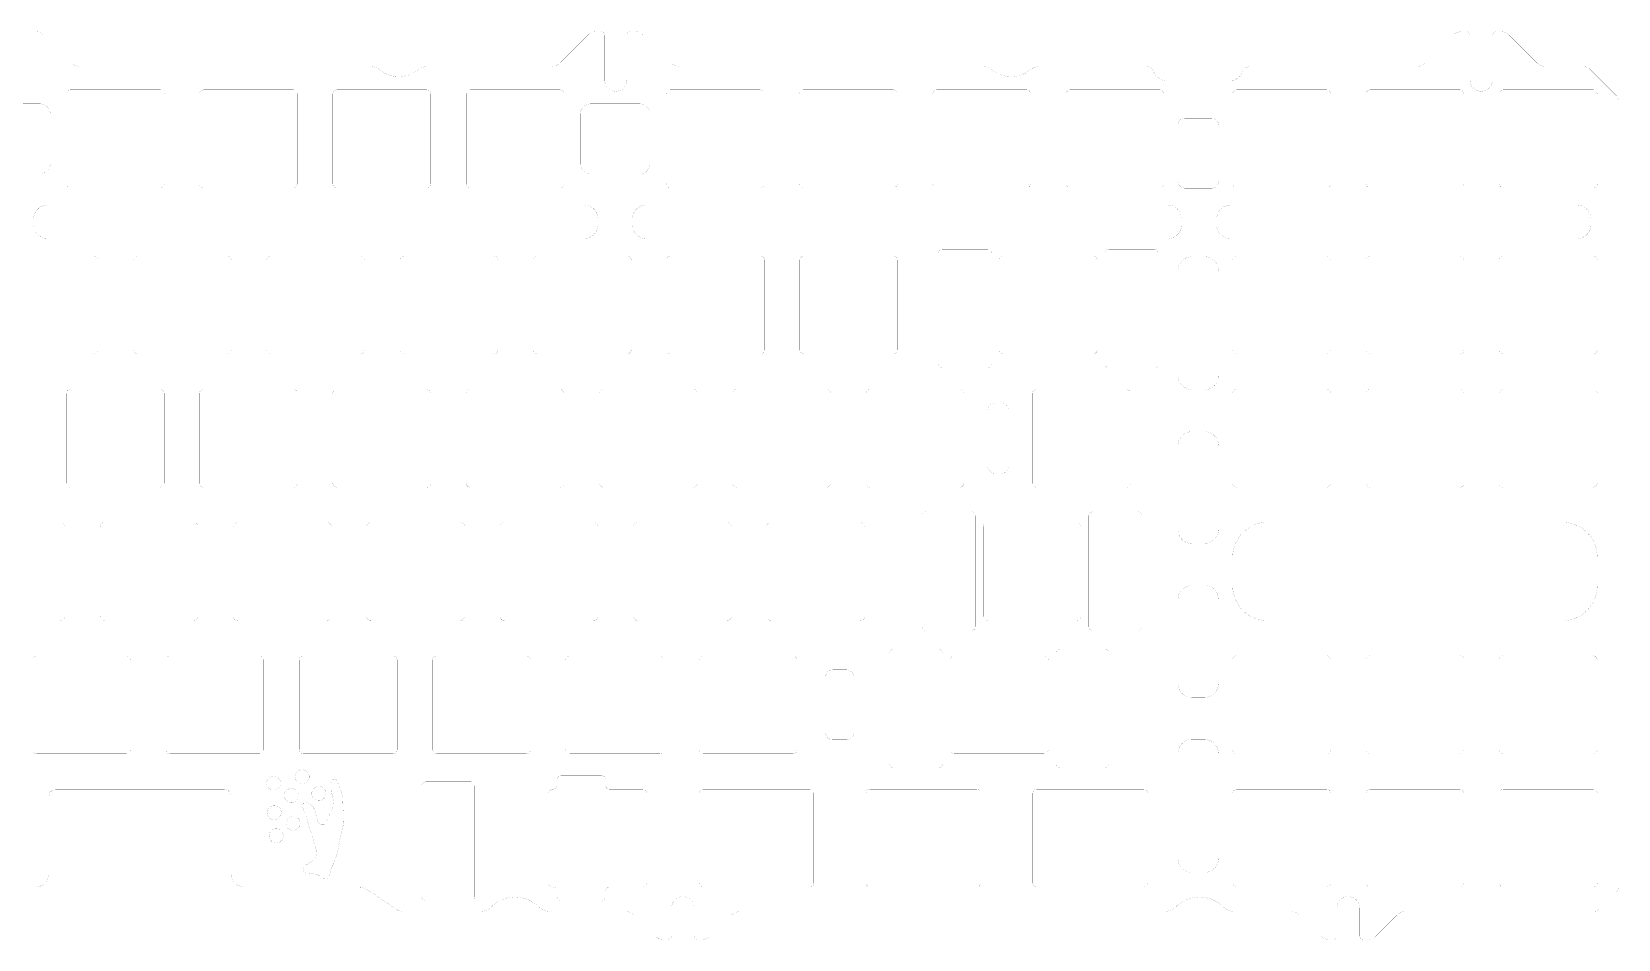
# Model space of a CAD drawing. Header units: millimetres. Extents: x -174 to 174, y -175 to 65.
# Drawn here: x -52.5 to 174.3, y -64.9 to 64.9 of the extents above; entities that cross this region are included whole.
import ezdxf

# ---------------------------------------------------------------- set-up
doc = ezdxf.new("R2010")
doc.units = ezdxf.units.MM
doc.header["$MEASUREMENT"] = 0
doc.layers.add('Document-Layer', color=7, linetype='Continuous', true_color=0xffffff)

msp = doc.modelspace()

# ---------------------------------------------------------------- linework, layer by layer
at = {"layer": 'Document-Layer', "const_width": 0.01}
for points in [[(-51.87, 64.85), (-51.82, 64.85)], [(-50.76, 64.41), (-46.79, 60.44)], [(23.09, 60.44), (27.06, 64.41)], [(28.12, 64.85), (28.9, 64.85)], [(29.4, 64.35), (29.4, 57.95)], [(32.6, 57.95), (32.6, 64.35)], [(33.1, 64.85), (33.88, 64.85)], [(34.94, 64.41), (38.91, 60.44)], [(146.79, 60.44), (150.76, 64.41)], [(151.82, 64.85), (152.6, 64.85)], [(153.1, 64.35), (153.1, 57.95)], [(156.3, 57.95), (156.3, 64.35)], [(156.8, 64.85), (157.58, 64.85)], [(158.64, 64.41), (162.61, 60.44)], [(-45.37, 59.85), (-3.95, 59.85)], [(3.95, 59.85), (21.67, 59.85)], [(40.33, 59.85), (83.59, 59.85)], [(91.49, 59.85), (106.93, 59.85)], [(121.59, 59.85), (145.37, 59.85)], [(164.03, 59.85), (169.47, 59.85)], [(170.17, 59.56), (173.99, 55.74)], [(109.76, 57.85), (118.76, 57.85)], [(-51.3, 54.55), (-58.3, 54.55)], [(-47.52, 55.95), (-47.52, 43.15)], [(-34.12, 56.55), (-46.92, 56.55)], [(-33.52, 43.15), (-33.52, 55.95)], [(-28.47, 55.95), (-28.47, 43.15)], [(-15.07, 56.55), (-27.87, 56.55)], [(-14.47, 43.15), (-14.47, 55.95)], [(-9.42, 55.95), (-9.42, 43.15)], [(3.98, 56.55), (-8.82, 56.55)], [(4.58, 43.15), (4.58, 55.95)], [(9.63, 55.95), (9.63, 43.15)], [(23.03, 56.55), (10.23, 56.55)], [(23.63, 43.15), (23.63, 55.95)], [(34.42, 54.55), (27.42, 54.55)], [(38.21, 55.95), (38.21, 43.15)], [(51.61, 56.55), (38.81, 56.55)], [(52.21, 43.15), (52.21, 55.95)], [(57.26, 55.95), (57.26, 43.15)], [(70.66, 56.55), (57.86, 56.55)], [(71.26, 43.15), (71.26, 55.95)], [(76.31, 55.95), (76.31, 43.15)], [(89.71, 56.55), (76.91, 56.55)], [(90.31, 43.15), (90.31, 55.95)], [(95.36, 55.95), (95.36, 43.15)], [(108.76, 56.55), (95.96, 56.55)], [(109.36, 43.15), (109.36, 55.95)], [(119.18, 55.95), (119.18, 43.15)], [(132.58, 56.55), (119.78, 56.55)], [(133.18, 43.15), (133.18, 55.95)], [(138.23, 55.95), (138.23, 43.15)], [(151.63, 56.55), (138.83, 56.55)], [(152.23, 43.15), (152.23, 55.95)], [(157.28, 55.95), (157.28, 43.15)], [(170.68, 56.55), (157.88, 56.55)], [(171.28, 43.15), (171.28, 55.95)], [(174.28, 55.04), (174.28, -57.44)], [(-49.8, 46.05), (-49.8, 53.05)], [(25.92, 53.05), (25.92, 46.05)], [(35.92, 46.05), (35.92, 53.05)], [(112.36, 52.5), (116.16, 52.5)], [(111.36, 43.5), (111.36, 51.5)], [(117.16, 51.5), (117.16, 43.5)], [(-58.3, 44.55), (-51.3, 44.55)], [(27.42, 44.55), (34.42, 44.55)], [(112.36, 42.5), (112.29, 42.5), (112.21, 42.51), (112.14, 42.53), (112.06, 42.55), (111.99, 42.57), (111.92, 42.6), (111.86, 42.64), (111.79, 42.68), (111.74, 42.72), (111.69, 42.76), (111.64, 42.81), (111.59, 42.86), (111.56, 42.9), (111.54, 42.93), (111.52, 42.97), (111.49, 43), (111.47, 43.04), (111.45, 43.08), (111.44, 43.12), (111.42, 43.16), (111.41, 43.2), (111.39, 43.24), (111.38, 43.29), (111.38, 43.33), (111.37, 43.37), (111.36, 43.41), (111.36, 43.46), (111.36, 43.5)], [(117.16, 43.5), (117.16, 43.43), (117.15, 43.35), (117.13, 43.28), (117.11, 43.2), (117.09, 43.13), (117.06, 43.06), (117.02, 43), (116.98, 42.93), (116.94, 42.88), (116.9, 42.83), (116.85, 42.78), (116.8, 42.73), (116.77, 42.7), (116.73, 42.68), (116.69, 42.66), (116.66, 42.63), (116.62, 42.61), (116.58, 42.59), (116.54, 42.58), (116.5, 42.56), (116.46, 42.55), (116.42, 42.53), (116.37, 42.52), (116.33, 42.52), (116.29, 42.51), (116.25, 42.5), (116.2, 42.5), (116.16, 42.5)], [(-46.92, 42.55), (-34.12, 42.55)], [(-27.87, 42.55), (-15.07, 42.55)], [(-8.82, 42.55), (3.98, 42.55)], [(10.23, 42.55), (23.03, 42.55)], [(38.81, 42.55), (51.61, 42.55)], [(57.86, 42.55), (70.66, 42.55)], [(76.91, 42.55), (89.71, 42.55)], [(95.96, 42.55), (108.76, 42.55)], [(116.16, 42.5), (112.36, 42.5)], [(119.78, 42.55), (132.58, 42.55)], [(138.83, 42.55), (151.63, 42.55)], [(157.88, 42.55), (170.68, 42.55)], [(-50.18, 40.08), (26.47, 40.08)], [(109.88, 40.08), (35.38, 40.08)], [(168.38, 40.08), (118.88, 40.08)], [(170.38, 40.07), (170.32, 40.08)], [(-52.18, 37.28), (-52.18, 38.08)], [(28.47, 38.08), (28.47, 37.28)], [(33.38, 38.08), (33.38, 37.28)], [(111.88, 37.28), (111.88, 38.08)], [(116.88, 38.08), (116.88, 37.28)], [(170.38, 37.28), (170.38, 38.08)], [(26.47, 35.28), (-50.18, 35.28)], [(35.38, 35.28), (109.88, 35.28)], [(118.88, 35.28), (168.38, 35.28)], [(170.32, 35.28), (170.38, 35.28)], [(-43.58, 32.8), (-56.38, 32.8)], [(-42.98, 19.4), (-42.98, 32.2)], [(-37.93, 32.2), (-37.93, 19.4)], [(-24.53, 32.8), (-37.33, 32.8)], [(-23.93, 19.4), (-23.93, 32.2)], [(-18.88, 32.2), (-18.88, 19.4)], [(-5.48, 32.8), (-18.28, 32.8)], [(-4.88, 19.4), (-4.88, 32.2)], [(0.17, 32.2), (0.17, 19.4)], [(13.57, 32.8), (0.77, 32.8)], [(14.17, 19.4), (14.17, 32.2)], [(19.22, 32.2), (19.22, 19.4)], [(32.62, 32.8), (19.82, 32.8)], [(33.22, 19.4), (33.22, 32.2)], [(38.27, 32.2), (38.27, 19.4)], [(51.67, 32.8), (38.87, 32.8)], [(52.27, 19.4), (52.27, 32.2)], [(57.32, 32.2), (57.32, 19.4)], [(70.72, 32.8), (57.92, 32.8)], [(71.32, 19.4), (71.32, 32.2)], [(77.12, 17.38), (77.12, 33.18)], [(77.72, 33.78), (84.12, 33.78)], [(84.72, 33.18), (84.72, 17.38)], [(85.82, 32.2), (85.82, 19.4)], [(99.22, 32.8), (86.42, 32.8)], [(99.82, 19.4), (99.82, 32.2)], [(100.92, 33.18), (100.92, 17.38)], [(107.92, 33.78), (101.52, 33.78)], [(108.52, 17.38), (108.52, 33.18)], [(113.36, 32.7), (115.16, 32.7)], [(119.18, 32.2), (119.18, 19.4)], [(132.58, 32.8), (119.78, 32.8)], [(133.18, 19.4), (133.18, 32.2)], [(138.23, 32.2), (138.23, 19.4)], [(151.63, 32.8), (138.83, 32.8)], [(152.23, 19.4), (152.23, 32.2)], [(157.28, 32.2), (157.28, 19.4)], [(170.68, 32.8), (157.88, 32.8)], [(171.28, 19.4), (171.28, 32.2)], [(111.36, 15.7), (111.36, 30.7)], [(117.16, 30.7), (117.16, 15.7)], [(-56.38, 18.8), (-43.58, 18.8)], [(-37.33, 18.8), (-24.53, 18.8)], [(-18.28, 18.8), (-5.48, 18.8)], [(0.77, 18.8), (13.57, 18.8)], [(19.82, 18.8), (32.62, 18.8)], [(38.87, 18.8), (51.67, 18.8)], [(57.92, 18.8), (70.72, 18.8)], [(86.42, 18.8), (99.22, 18.8)], [(119.78, 18.8), (132.58, 18.8)], [(138.83, 18.8), (151.63, 18.8)], [(157.88, 18.8), (170.68, 18.8)], [(84.12, 16.78), (77.72, 16.78)], [(101.52, 16.78), (107.92, 16.78)], [(-34.13, 13.75), (-46.93, 13.75)], [(-15.08, 13.75), (-27.88, 13.75)], [(3.97, 13.75), (-8.83, 13.75)], [(23.02, 13.75), (10.22, 13.75)], [(42.07, 13.75), (29.27, 13.75)], [(61.12, 13.75), (48.32, 13.75)], [(80.17, 13.75), (67.37, 13.75)], [(103.97, 13.75), (91.17, 13.75)], [(115.16, 13.7), (113.36, 13.7)], [(132.58, 13.75), (119.78, 13.75)], [(151.63, 13.75), (138.83, 13.75)], [(170.68, 13.75), (157.88, 13.75)], [(-47.53, 13.15), (-47.53, 0.35)], [(-33.53, 0.35), (-33.53, 13.15)], [(-28.48, 13.15), (-28.48, 0.35)], [(-14.48, 0.35), (-14.48, 13.15)], [(-9.43, 13.15), (-9.43, 0.35)], [(4.57, 0.35), (4.57, 13.15)], [(9.62, 13.15), (9.62, 0.35)], [(23.62, 0.35), (23.62, 13.15)], [(28.67, 13.15), (28.67, 0.35)], [(42.67, 0.35), (42.67, 13.15)], [(47.72, 13.15), (47.72, 0.35)], [(61.72, 0.35), (61.72, 13.15)], [(66.77, 13.15), (66.77, 0.35)], [(80.77, 0.35), (80.77, 13.15)], [(85.17, 11.75), (86.17, 11.75)], [(90.57, 13.15), (90.57, 0.35)], [(104.57, 0.35), (104.57, 13.15)], [(119.18, 13.15), (119.18, 0.35)], [(133.18, 0.35), (133.18, 13.15)], [(138.23, 13.15), (138.23, 0.35)], [(152.23, 0.35), (152.23, 13.15)], [(157.28, 13.15), (157.28, 0.35)], [(171.28, 0.35), (171.28, 13.15)], [(84.17, 2.75), (84.17, 10.75)], [(87.17, 10.75), (87.17, 2.75)], [(113.36, 7.7), (115.16, 7.7)], [(111.36, -6.3), (111.36, 5.7)], [(117.16, 5.7), (117.16, -6.3)], [(86.17, 1.75), (85.17, 1.75)], [(-46.93, -0.25), (-34.13, -0.25)], [(-27.88, -0.25), (-15.08, -0.25)], [(-8.83, -0.25), (3.97, -0.25)], [(10.22, -0.25), (23.02, -0.25)], [(29.27, -0.25), (42.07, -0.25)], [(48.32, -0.25), (61.12, -0.25)], [(67.37, -0.25), (80.17, -0.25)], [(91.17, -0.25), (103.97, -0.25)], [(119.78, -0.25), (132.58, -0.25)], [(138.83, -0.25), (151.63, -0.25)], [(157.88, -0.25), (170.68, -0.25)], [(74.82, -20.15), (74.82, -4.35)], [(75.42, -3.75), (81.82, -3.75)], [(82.42, -4.35), (82.42, -20.15)], [(98.62, -4.35), (98.62, -20.15)], [(105.62, -3.75), (99.22, -3.75)], [(106.22, -20.15), (106.22, -4.35)], [(-48.33, -5.3), (-61.13, -5.3)], [(-47.73, -18.7), (-47.73, -5.9)], [(-42.68, -5.9), (-42.68, -18.7)], [(-29.28, -5.3), (-42.08, -5.3)], [(-28.68, -18.7), (-28.68, -5.9)], [(-23.63, -5.9), (-23.63, -18.7)], [(-10.23, -5.3), (-23.03, -5.3)], [(-9.63, -18.7), (-9.63, -5.9)], [(-4.58, -5.9), (-4.58, -18.7)], [(8.82, -5.3), (-3.98, -5.3)], [(9.42, -18.7), (9.42, -5.9)], [(14.47, -5.9), (14.47, -18.7)], [(27.87, -5.3), (15.07, -5.3)], [(28.47, -18.7), (28.47, -5.9)], [(33.52, -5.9), (33.52, -18.7)], [(46.92, -5.3), (34.12, -5.3)], [(47.52, -18.7), (47.52, -5.9)], [(52.57, -5.9), (52.57, -18.7)], [(65.97, -5.3), (53.17, -5.3)], [(66.57, -18.7), (66.57, -5.9)], [(83.52, -5.9), (83.52, -18.7)], [(96.92, -5.3), (84.12, -5.3)], [(97.52, -18.7), (97.52, -5.9)], [(124.18, -5.25), (166.28, -5.25)], [(115.16, -8.3), (113.36, -8.3)], [(119.18, -14.33), (119.18, -10.25)], [(171.28, -10.25), (171.28, -14.33)], [(113.36, -14.3), (115.16, -14.3)], [(111.36, -28.3), (111.36, -16.3)], [(117.16, -16.3), (117.16, -28.3)], [(-61.13, -19.3), (-48.33, -19.3)], [(-42.08, -19.3), (-29.28, -19.3)], [(-23.03, -19.3), (-10.23, -19.3)], [(-3.98, -19.3), (8.82, -19.3)], [(15.07, -19.3), (27.87, -19.3)], [(34.12, -19.3), (46.92, -19.3)], [(53.17, -19.3), (65.97, -19.3)], [(84.12, -19.3), (96.92, -19.3)], [(166.28, -19.33), (124.18, -19.33)], [(81.82, -20.75), (75.42, -20.75)], [(99.22, -20.75), (105.62, -20.75)], [(-38.93, -24.35), (-51.73, -24.35)], [(-19.88, -24.35), (-32.68, -24.35)], [(-0.83, -24.35), (-13.63, -24.35)], [(18.22, -24.35), (5.42, -24.35)], [(37.27, -24.35), (24.47, -24.35)], [(56.32, -24.35), (43.52, -24.35)], [(70.12, -39.77), (70.12, -23.97)], [(70.72, -23.37), (77.12, -23.37)], [(77.72, -23.97), (77.72, -39.77)], [(92.22, -24.35), (79.42, -24.35)], [(93.92, -23.97), (93.92, -39.77)], [(100.92, -23.37), (94.52, -23.37)], [(101.52, -39.77), (101.52, -23.97)], [(119.18, -37.73), (119.18, -24.93)], [(119.78, -24.33), (132.58, -24.33)], [(133.18, -24.93), (133.18, -37.73)], [(138.23, -37.73), (138.23, -24.93)], [(138.83, -24.33), (151.63, -24.33)], [(152.23, -24.93), (152.23, -37.73)], [(157.28, -37.73), (157.28, -24.93)], [(157.88, -24.33), (170.68, -24.33)], [(171.28, -24.93), (171.28, -37.73)], [(-52.33, -24.95), (-52.33, -37.75)], [(-38.33, -37.75), (-38.33, -24.95)], [(-33.28, -24.95), (-33.28, -37.75)], [(-19.28, -37.75), (-19.28, -24.95)], [(-14.23, -24.95), (-14.23, -37.75)], [(-0.23, -37.75), (-0.23, -24.95)], [(4.82, -24.95), (4.82, -37.75)], [(18.82, -37.75), (18.82, -24.95)], [(23.87, -24.95), (23.87, -37.75)], [(37.87, -37.75), (37.87, -24.95)], [(42.92, -24.95), (42.92, -37.75)], [(56.92, -37.75), (56.92, -24.95)], [(62.02, -26.35), (64.02, -26.35)], [(78.82, -24.95), (78.82, -37.75)], [(92.82, -37.75), (92.82, -24.95)], [(61.02, -35.35), (61.02, -27.35)], [(65.02, -27.35), (65.02, -35.35)], [(115.16, -30.3), (113.36, -30.3)], [(-51.73, -38.35), (-38.93, -38.35)], [(-32.68, -38.35), (-19.88, -38.35)], [(-13.63, -38.35), (-0.83, -38.35)], [(5.42, -38.35), (18.22, -38.35)], [(24.47, -38.35), (37.27, -38.35)], [(43.52, -38.35), (56.32, -38.35)], [(64.02, -36.35), (62.02, -36.35)], [(79.42, -38.35), (92.22, -38.35)], [(111.36, -38.3), (111.36, -53.3)], [(115.16, -36.3), (113.36, -36.3)], [(117.16, -53.3), (117.16, -38.3)], [(132.58, -38.33), (119.78, -38.33)], [(151.63, -38.33), (138.83, -38.33)], [(170.68, -38.33), (157.88, -38.33)], [(77.12, -40.37), (70.72, -40.37)], [(94.52, -40.37), (100.92, -40.37)], [(3.27, -42.95), (3.27, -58.75)], [(10.27, -42.35), (3.87, -42.35)], [(10.87, -58.75), (10.87, -42.95)], [(22.62, -42.8), (22.62, -42)], [(28.92, -41.4), (23.22, -41.4)], [(29.52, -42.8), (29.52, -42)], [(-48.98, -43.4), (-49.06, -43.4), (-49.13, -43.41), (-49.2, -43.43), (-49.28, -43.45), (-49.35, -43.47), (-49.42, -43.5), (-49.48, -43.54), (-49.55, -43.58), (-49.6, -43.62), (-49.65, -43.66), (-49.7, -43.71), (-49.75, -43.76), (-49.78, -43.79), (-49.8, -43.83), (-49.82, -43.87), (-49.85, -43.9), (-49.87, -43.94), (-49.89, -43.98), (-49.9, -44.02), (-49.92, -44.06), (-49.93, -44.1), (-49.95, -44.14), (-49.96, -44.19), (-49.96, -44.23), (-49.97, -44.27), (-49.98, -44.31), (-49.98, -44.36), (-49.98, -44.4)], [(-49.98, -44.4), (-49.98, -55.4)], [(-24.98, -43.4), (-48.98, -43.4)], [(-23.98, -44.4), (-23.98, -44.32), (-23.99, -44.25), (-24.01, -44.18), (-24.03, -44.1), (-24.05, -44.03), (-24.08, -43.96), (-24.12, -43.9), (-24.16, -43.83), (-24.2, -43.78), (-24.24, -43.73), (-24.29, -43.68), (-24.34, -43.63), (-24.37, -43.6), (-24.41, -43.58), (-24.45, -43.56), (-24.48, -43.53), (-24.52, -43.51), (-24.56, -43.49), (-24.6, -43.48), (-24.64, -43.46), (-24.68, -43.45), (-24.72, -43.43), (-24.77, -43.42), (-24.81, -43.42), (-24.85, -43.41), (-24.89, -43.4), (-24.94, -43.4), (-24.98, -43.4)], [(-23.98, -55.4), (-23.98, -44.4)], [(21.42, -56.8), (21.42, -44)], [(30.12, -43.4), (34.82, -43.4)], [(35.42, -44), (35.42, -56.8)], [(42.92, -44), (42.92, -56.8)], [(58.72, -43.4), (43.52, -43.4)], [(59.32, -56.8), (59.32, -44)], [(66.77, -44), (66.77, -56.8)], [(82.57, -43.4), (67.37, -43.4)], [(83.17, -56.8), (83.17, -44)], [(90.62, -44), (90.62, -56.8)], [(106.42, -43.4), (91.22, -43.4)], [(107.02, -56.8), (107.02, -44)], [(119.18, -56.8), (119.18, -44)], [(119.78, -43.4), (132.58, -43.4)], [(133.18, -44), (133.18, -56.8)], [(138.23, -56.8), (138.23, -44)], [(138.83, -43.4), (151.63, -43.4)], [(152.23, -44), (152.23, -56.8)], [(157.28, -56.8), (157.28, -44)], [(157.88, -43.4), (170.68, -43.4)], [(171.28, -44), (171.28, -56.8)], [(113.36, -55.3), (115.16, -55.3)], [(-51.98, -57.4), (-80.1, -57.4)], [(-5.6, -57.4), (-21.98, -57.4)], [(-0.49, -60.5), (-4.47, -57.75)], [(22.62, -58), (22.62, -58.8)], [(29.52, -58), (29.52, -58.8)], [(34.82, -57.4), (30.12, -57.4)], [(43.52, -57.4), (58.72, -57.4)], [(67.37, -57.4), (82.57, -57.4)], [(91.22, -57.4), (106.42, -57.4)], [(132.58, -57.4), (119.78, -57.4)], [(151.63, -57.4), (138.83, -57.4)], [(170.68, -57.4), (157.88, -57.4)], [(173.99, -58.14), (171.57, -60.56)], [(11.79, -60.85), (0.64, -60.85)], [(3.87, -59.35), (10.27, -59.35)], [(32.27, -60.85), (21.46, -60.85)], [(28.92, -59.4), (23.22, -59.4)], [(39, -60.35), (39, -64.35)], [(42.2, -64.35), (42.2, -60.35)], [(109.59, -60.85), (48.93, -60.85)], [(127.37, -60.85), (119.26, -60.85)], [(134.1, -60.35), (134.1, -64.35)], [(137.3, -64.35), (137.3, -60.35)], [(170.87, -60.85), (144.03, -60.85)], [(36.66, -64.41), (33.69, -61.44)], [(47.51, -61.44), (44.54, -64.41)], [(131.76, -64.41), (128.79, -61.44)], [(142.61, -61.44), (139.64, -64.41)], [(38.5, -64.85), (37.72, -64.85)], [(43.48, -64.85), (42.7, -64.85)], [(132.87, -64.85), (132.82, -64.85)], [(138.53, -64.85), (137.8, -64.85)]]:
    msp.add_lwpolyline(points, dxfattribs=at)
for points in [[(-51.82, 64.85, -0.199), (-50.76, 64.41)], [(27.06, 64.41, -0.199), (28.12, 64.85)], [(28.9, 64.85, -0.414), (29.4, 64.35)], [(32.6, 64.35, -0.414), (33.1, 64.85)], [(33.88, 64.85, -0.199), (34.94, 64.41)], [(150.76, 64.41, -0.199), (151.82, 64.85)], [(152.6, 64.85, -0.414), (153.1, 64.35)], [(156.3, 64.35, -0.414), (156.8, 64.85)], [(157.58, 64.85, -0.199), (158.64, 64.41)], [(-46.79, 60.44, 0.199), (-45.37, 59.85)], [(-3.95, 59.85, -0.175), (-2.67, 59.39)], [(-2.67, 59.39, 0.361), (2.67, 59.39)], [(2.67, 59.39, -0.175), (3.95, 59.85)], [(21.67, 59.85, 0.199), (23.09, 60.44)], [(38.91, 60.44, 0.199), (40.33, 59.85)], [(83.59, 59.85, -0.175), (84.86, 59.39)], [(84.86, 59.39, 0.361), (90.21, 59.39)], [(90.21, 59.39, -0.175), (91.49, 59.85)], [(106.93, 59.85, -0.318), (107.87, 59.18)], [(107.87, 59.18, 0.318), (109.76, 57.85)], [(118.76, 57.85, 0.318), (120.65, 59.18)], [(120.65, 59.18, -0.318), (121.59, 59.85)], [(145.37, 59.85, 0.199), (146.79, 60.44)], [(162.61, 60.44, 0.199), (164.03, 59.85)], [(169.47, 59.85, -0.199), (170.17, 59.56)], [(29.4, 57.95, 1), (32.6, 57.95)], [(153.1, 57.95, 1), (156.3, 57.95)], [(-49.8, 53.05, 0.414), (-51.3, 54.55)], [(-46.92, 56.55, 0.414), (-47.52, 55.95)], [(-33.52, 55.95, 0.414), (-34.12, 56.55)], [(-27.87, 56.55, 0.414), (-28.47, 55.95)], [(-14.47, 55.95, 0.414), (-15.07, 56.55)], [(-8.82, 56.55, 0.414), (-9.42, 55.95)], [(4.58, 55.95, 0.414), (3.98, 56.55)], [(10.23, 56.55, 0.414), (9.63, 55.95)], [(23.63, 55.95, 0.414), (23.03, 56.55)], [(27.42, 54.55, 0.414), (25.92, 53.05)], [(35.92, 53.05, 0.414), (34.42, 54.55)], [(38.81, 56.55, 0.414), (38.21, 55.95)], [(52.21, 55.95, 0.414), (51.61, 56.55)], [(57.86, 56.55, 0.414), (57.26, 55.95)], [(71.26, 55.95, 0.414), (70.66, 56.55)], [(76.91, 56.55, 0.414), (76.31, 55.95)], [(90.31, 55.95, 0.414), (89.71, 56.55)], [(95.96, 56.55, 0.414), (95.36, 55.95)], [(109.36, 55.95, 0.414), (108.76, 56.55)], [(119.78, 56.55, 0.414), (119.18, 55.95)], [(133.18, 55.95, 0.414), (132.58, 56.55)], [(138.83, 56.55, 0.414), (138.23, 55.95)], [(152.23, 55.95, 0.414), (151.63, 56.55)], [(157.88, 56.55, 0.414), (157.28, 55.95)], [(171.28, 55.95, 0.414), (170.68, 56.55)], [(173.99, 55.74, -0.199), (174.28, 55.04)], [(111.36, 51.5, -0.414), (112.36, 52.5)], [(116.16, 52.5, -0.414), (117.16, 51.5)], [(-51.3, 44.55, 0.414), (-49.8, 46.05)], [(25.92, 46.05, 0.414), (27.42, 44.55)], [(34.42, 44.55, 0.414), (35.92, 46.05)], [(-47.52, 43.15, 0.414), (-46.92, 42.55)], [(-34.12, 42.55, 0.414), (-33.52, 43.15)], [(-28.47, 43.15, 0.414), (-27.87, 42.55)], [(-15.07, 42.55, 0.414), (-14.47, 43.15)], [(-9.42, 43.15, 0.414), (-8.82, 42.55)], [(3.98, 42.55, 0.414), (4.58, 43.15)], [(9.63, 43.15, 0.414), (10.23, 42.55)], [(23.03, 42.55, 0.414), (23.63, 43.15)], [(38.21, 43.15, 0.414), (38.81, 42.55)], [(51.61, 42.55, 0.414), (52.21, 43.15)], [(57.26, 43.15, 0.414), (57.86, 42.55)], [(70.66, 42.55, 0.414), (71.26, 43.15)], [(76.31, 43.15, 0.414), (76.91, 42.55)], [(89.71, 42.55, 0.414), (90.31, 43.15)], [(95.36, 43.15, 0.414), (95.96, 42.55)], [(108.76, 42.55, 0.414), (109.36, 43.15)], [(119.18, 43.15, 0.414), (119.78, 42.55)], [(132.58, 42.55, 0.414), (133.18, 43.15)], [(138.23, 43.15, 0.414), (138.83, 42.55)], [(151.63, 42.55, 0.414), (152.23, 43.15)], [(157.28, 43.15, 0.414), (157.88, 42.55)], [(170.68, 42.55, 0.414), (171.28, 43.15)], [(-52.18, 38.08, -0.414), (-50.18, 40.08)], [(26.47, 40.08, -0.414), (28.47, 38.08)], [(35.38, 40.08, 0.414), (33.38, 38.08)], [(111.88, 38.08, 0.414), (109.88, 40.08)], [(118.88, 40.08, 0.414), (116.88, 38.08)], [(170.38, 38.08, 0.414), (168.38, 40.08)], [(-50.18, 35.28, -0.414), (-52.18, 37.28)], [(28.47, 37.28, -0.414), (26.47, 35.28)], [(33.38, 37.28, 0.414), (35.38, 35.28)], [(109.88, 35.28, 0.414), (111.88, 37.28)], [(116.88, 37.28, 0.414), (118.88, 35.28)], [(168.38, 35.28, 0.414), (170.38, 37.28)], [(-42.98, 32.2, 0.414), (-43.58, 32.8)], [(-37.33, 32.8, 0.414), (-37.93, 32.2)], [(-23.93, 32.2, 0.414), (-24.53, 32.8)], [(-18.28, 32.8, 0.414), (-18.88, 32.2)], [(-4.88, 32.2, 0.414), (-5.48, 32.8)], [(0.77, 32.8, 0.414), (0.17, 32.2)], [(14.17, 32.2, 0.414), (13.57, 32.8)], [(19.82, 32.8, 0.414), (19.22, 32.2)], [(33.22, 32.2, 0.414), (32.62, 32.8)], [(38.87, 32.8, 0.414), (38.27, 32.2)], [(52.27, 32.2, 0.414), (51.67, 32.8)], [(57.92, 32.8, 0.414), (57.32, 32.2)], [(71.32, 32.2, 0.414), (70.72, 32.8)], [(77.12, 33.18, -0.414), (77.72, 33.78)], [(84.12, 33.78, -0.414), (84.72, 33.18)], [(86.42, 32.8, 0.414), (85.82, 32.2)], [(99.82, 32.2, 0.414), (99.22, 32.8)], [(101.52, 33.78, 0.414), (100.92, 33.18)], [(108.52, 33.18, 0.414), (107.92, 33.78)], [(111.36, 30.7, -0.414), (113.36, 32.7)], [(115.16, 32.7, -0.414), (117.16, 30.7)], [(119.78, 32.8, 0.414), (119.18, 32.2)], [(133.18, 32.2, 0.414), (132.58, 32.8)], [(138.83, 32.8, 0.414), (138.23, 32.2)], [(152.23, 32.2, 0.414), (151.63, 32.8)], [(157.88, 32.8, 0.414), (157.28, 32.2)], [(171.28, 32.2, 0.414), (170.68, 32.8)], [(-43.58, 18.8, 0.414), (-42.98, 19.4)], [(-37.93, 19.4, 0.414), (-37.33, 18.8)], [(-24.53, 18.8, 0.414), (-23.93, 19.4)], [(-18.88, 19.4, 0.414), (-18.28, 18.8)], [(-5.48, 18.8, 0.414), (-4.88, 19.4)], [(0.17, 19.4, 0.414), (0.77, 18.8)], [(13.57, 18.8, 0.414), (14.17, 19.4)], [(19.22, 19.4, 0.414), (19.82, 18.8)], [(32.62, 18.8, 0.414), (33.22, 19.4)], [(38.27, 19.4, 0.414), (38.87, 18.8)], [(51.67, 18.8, 0.414), (52.27, 19.4)], [(57.32, 19.4, 0.414), (57.92, 18.8)], [(70.72, 18.8, 0.414), (71.32, 19.4)], [(85.82, 19.4, 0.414), (86.42, 18.8)], [(99.22, 18.8, 0.414), (99.82, 19.4)], [(119.18, 19.4, 0.414), (119.78, 18.8)], [(132.58, 18.8, 0.414), (133.18, 19.4)], [(138.23, 19.4, 0.414), (138.83, 18.8)], [(151.63, 18.8, 0.414), (152.23, 19.4)], [(157.28, 19.4, 0.414), (157.88, 18.8)], [(170.68, 18.8, 0.414), (171.28, 19.4)], [(77.72, 16.78, -0.414), (77.12, 17.38)], [(84.72, 17.38, -0.414), (84.12, 16.78)], [(100.92, 17.38, 0.414), (101.52, 16.78)], [(107.92, 16.78, 0.414), (108.52, 17.38)], [(-46.93, 13.75, 0.414), (-47.53, 13.15)], [(-33.53, 13.15, 0.414), (-34.13, 13.75)], [(-27.88, 13.75, 0.414), (-28.48, 13.15)], [(-14.48, 13.15, 0.414), (-15.08, 13.75)], [(-8.83, 13.75, 0.414), (-9.43, 13.15)], [(4.57, 13.15, 0.414), (3.97, 13.75)], [(10.22, 13.75, 0.414), (9.62, 13.15)], [(23.62, 13.15, 0.414), (23.02, 13.75)], [(29.27, 13.75, 0.414), (28.67, 13.15)], [(42.67, 13.15, 0.414), (42.07, 13.75)], [(48.32, 13.75, 0.414), (47.72, 13.15)], [(61.72, 13.15, 0.414), (61.12, 13.75)], [(67.37, 13.75, 0.414), (66.77, 13.15)], [(80.77, 13.15, 0.414), (80.17, 13.75)], [(91.17, 13.75, 0.414), (90.57, 13.15)], [(104.57, 13.15, 0.414), (103.97, 13.75)], [(113.36, 13.7, -0.414), (111.36, 15.7)], [(117.16, 15.7, -0.414), (115.16, 13.7)], [(119.78, 13.75, 0.414), (119.18, 13.15)], [(133.18, 13.15, 0.414), (132.58, 13.75)], [(138.83, 13.75, 0.414), (138.23, 13.15)], [(152.23, 13.15, 0.414), (151.63, 13.75)], [(157.88, 13.75, 0.414), (157.28, 13.15)], [(171.28, 13.15, 0.414), (170.68, 13.75)], [(84.17, 10.75, -0.414), (85.17, 11.75)], [(86.17, 11.75, -0.414), (87.17, 10.75)], [(111.36, 5.7, -0.414), (113.36, 7.7)], [(115.16, 7.7, -0.414), (117.16, 5.7)], [(85.17, 1.75, -0.414), (84.17, 2.75)], [(87.17, 2.75, -0.414), (86.17, 1.75)], [(-47.53, 0.35, 0.414), (-46.93, -0.25)], [(-34.13, -0.25, 0.414), (-33.53, 0.35)], [(-28.48, 0.35, 0.414), (-27.88, -0.25)], [(-15.08, -0.25, 0.414), (-14.48, 0.35)], [(-9.43, 0.35, 0.414), (-8.83, -0.25)], [(3.97, -0.25, 0.414), (4.57, 0.35)], [(9.62, 0.35, 0.414), (10.22, -0.25)], [(23.02, -0.25, 0.414), (23.62, 0.35)], [(28.67, 0.35, 0.414), (29.27, -0.25)], [(42.07, -0.25, 0.414), (42.67, 0.35)], [(47.72, 0.35, 0.414), (48.32, -0.25)], [(61.12, -0.25, 0.414), (61.72, 0.35)], [(66.77, 0.35, 0.414), (67.37, -0.25)], [(80.17, -0.25, 0.414), (80.77, 0.35)], [(90.57, 0.35, 0.414), (91.17, -0.25)], [(103.97, -0.25, 0.414), (104.57, 0.35)], [(119.18, 0.35, 0.414), (119.78, -0.25)], [(132.58, -0.25, 0.414), (133.18, 0.35)], [(138.23, 0.35, 0.414), (138.83, -0.25)], [(151.63, -0.25, 0.414), (152.23, 0.35)], [(157.28, 0.35, 0.414), (157.88, -0.25)], [(170.68, -0.25, 0.414), (171.28, 0.35)], [(74.82, -4.35, -0.414), (75.42, -3.75)], [(81.82, -3.75, -0.414), (82.42, -4.35)], [(99.22, -3.75, 0.414), (98.62, -4.35)], [(106.22, -4.35, 0.414), (105.62, -3.75)], [(-47.73, -5.9, 0.414), (-48.33, -5.3)], [(-42.08, -5.3, 0.414), (-42.68, -5.9)], [(-28.68, -5.9, 0.414), (-29.28, -5.3)], [(-23.03, -5.3, 0.414), (-23.63, -5.9)], [(-9.63, -5.9, 0.414), (-10.23, -5.3)], [(-3.98, -5.3, 0.414), (-4.58, -5.9)], [(9.42, -5.9, 0.414), (8.82, -5.3)], [(15.07, -5.3, 0.414), (14.47, -5.9)], [(28.47, -5.9, 0.414), (27.87, -5.3)], [(34.12, -5.3, 0.414), (33.52, -5.9)], [(47.52, -5.9, 0.414), (46.92, -5.3)], [(53.17, -5.3, 0.414), (52.57, -5.9)], [(66.57, -5.9, 0.414), (65.97, -5.3)], [(84.12, -5.3, 0.414), (83.52, -5.9)], [(97.52, -5.9, 0.414), (96.92, -5.3)], [(113.36, -8.3, -0.414), (111.36, -6.3)], [(117.16, -6.3, -0.414), (115.16, -8.3)], [(119.18, -10.25, -0.414), (124.18, -5.25)], [(166.28, -5.25, -0.414), (171.28, -10.25)], [(111.36, -16.3, -0.414), (113.36, -14.3)], [(115.16, -14.3, -0.414), (117.16, -16.3)], [(124.18, -19.33, -0.414), (119.18, -14.33)], [(171.28, -14.33, -0.414), (166.28, -19.33)], [(-48.33, -19.3, 0.414), (-47.73, -18.7)], [(-42.68, -18.7, 0.414), (-42.08, -19.3)], [(-29.28, -19.3, 0.414), (-28.68, -18.7)], [(-23.63, -18.7, 0.414), (-23.03, -19.3)], [(-10.23, -19.3, 0.414), (-9.63, -18.7)], [(-4.58, -18.7, 0.414), (-3.98, -19.3)], [(8.82, -19.3, 0.414), (9.42, -18.7)], [(14.47, -18.7, 0.414), (15.07, -19.3)], [(27.87, -19.3, 0.414), (28.47, -18.7)], [(33.52, -18.7, 0.414), (34.12, -19.3)], [(46.92, -19.3, 0.414), (47.52, -18.7)], [(52.57, -18.7, 0.414), (53.17, -19.3)], [(65.97, -19.3, 0.414), (66.57, -18.7)], [(75.42, -20.75, -0.414), (74.82, -20.15)], [(82.42, -20.15, -0.414), (81.82, -20.75)], [(83.52, -18.7, 0.414), (84.12, -19.3)], [(96.92, -19.3, 0.414), (97.52, -18.7)], [(98.62, -20.15, 0.414), (99.22, -20.75)], [(105.62, -20.75, 0.414), (106.22, -20.15)], [(-51.73, -24.35, 0.414), (-52.33, -24.95)], [(-38.33, -24.95, 0.414), (-38.93, -24.35)], [(-32.68, -24.35, 0.414), (-33.28, -24.95)], [(-19.28, -24.95, 0.414), (-19.88, -24.35)], [(-13.63, -24.35, 0.414), (-14.23, -24.95)], [(-0.23, -24.95, 0.414), (-0.83, -24.35)], [(5.42, -24.35, 0.414), (4.82, -24.95)], [(18.82, -24.95, 0.414), (18.22, -24.35)], [(24.47, -24.35, 0.414), (23.87, -24.95)], [(37.87, -24.95, 0.414), (37.27, -24.35)], [(43.52, -24.35, 0.414), (42.92, -24.95)], [(56.92, -24.95, 0.414), (56.32, -24.35)], [(70.12, -23.97, -0.414), (70.72, -23.37)], [(77.12, -23.37, -0.414), (77.72, -23.97)], [(79.42, -24.35, 0.414), (78.82, -24.95)], [(92.82, -24.95, 0.414), (92.22, -24.35)], [(94.52, -23.37, 0.414), (93.92, -23.97)], [(101.52, -23.97, 0.414), (100.92, -23.37)], [(119.18, -24.93, -0.414), (119.78, -24.33)], [(132.58, -24.33, -0.414), (133.18, -24.93)], [(138.23, -24.93, -0.414), (138.83, -24.33)], [(151.63, -24.33, -0.414), (152.23, -24.93)], [(157.28, -24.93, -0.414), (157.88, -24.33)], [(170.68, -24.33, -0.414), (171.28, -24.93)], [(61.02, -27.35, -0.414), (62.02, -26.35)], [(64.02, -26.35, -0.414), (65.02, -27.35)], [(113.36, -30.3, -0.414), (111.36, -28.3)], [(117.16, -28.3, -0.414), (115.16, -30.3)], [(62.02, -36.35, -0.414), (61.02, -35.35)], [(65.02, -35.35, -0.414), (64.02, -36.35)], [(-52.33, -37.75, 0.414), (-51.73, -38.35)], [(-38.93, -38.35, 0.414), (-38.33, -37.75)], [(-33.28, -37.75, 0.414), (-32.68, -38.35)], [(-19.88, -38.35, 0.414), (-19.28, -37.75)], [(-14.23, -37.75, 0.414), (-13.63, -38.35)], [(-0.83, -38.35, 0.414), (-0.23, -37.75)], [(4.82, -37.75, 0.414), (5.42, -38.35)], [(18.22, -38.35, 0.414), (18.82, -37.75)], [(23.87, -37.75, 0.414), (24.47, -38.35)], [(37.27, -38.35, 0.414), (37.87, -37.75)], [(42.92, -37.75, 0.414), (43.52, -38.35)], [(56.32, -38.35, 0.414), (56.92, -37.75)], [(78.82, -37.75, 0.414), (79.42, -38.35)], [(92.22, -38.35, 0.414), (92.82, -37.75)], [(113.36, -36.3, 0.414), (111.36, -38.3)], [(117.16, -38.3, 0.414), (115.16, -36.3)], [(119.78, -38.33, -0.414), (119.18, -37.73)], [(133.18, -37.73, -0.414), (132.58, -38.33)], [(138.83, -38.33, -0.414), (138.23, -37.73)], [(152.23, -37.73, -0.414), (151.63, -38.33)], [(157.88, -38.33, -0.414), (157.28, -37.73)], [(171.28, -37.73, -0.414), (170.68, -38.33)], [(70.72, -40.37, -0.414), (70.12, -39.77)], [(77.72, -39.77, -0.414), (77.12, -40.37)], [(93.92, -39.77, 0.414), (94.52, -40.37)], [(100.92, -40.37, 0.414), (101.52, -39.77)], [(3.87, -42.35, 0.414), (3.27, -42.95)], [(10.87, -42.95, 0.414), (10.27, -42.35)], [(22.02, -43.4, 0.414), (22.62, -42.8)], [(22.62, -42, -0.414), (23.22, -41.4)], [(29.52, -42, 0.414), (28.92, -41.4)], [(30.12, -43.4, -0.414), (29.52, -42.8)], [(21.42, -44, -0.414), (22.02, -43.4)], [(34.82, -43.4, -0.414), (35.42, -44)], [(43.52, -43.4, 0.414), (42.92, -44)], [(59.32, -44, 0.414), (58.72, -43.4)], [(67.37, -43.4, 0.414), (66.77, -44)], [(83.17, -44, 0.414), (82.57, -43.4)], [(91.22, -43.4, 0.414), (90.62, -44)], [(107.02, -44, 0.414), (106.42, -43.4)], [(119.18, -44, -0.414), (119.78, -43.4)], [(132.58, -43.4, -0.414), (133.18, -44)], [(138.23, -44, -0.414), (138.83, -43.4)], [(151.63, -43.4, -0.414), (152.23, -44)], [(157.28, -44, -0.414), (157.88, -43.4)], [(170.68, -43.4, -0.414), (171.28, -44)], [(111.36, -53.3, 0.414), (113.36, -55.3)], [(115.16, -55.3, 0.414), (117.16, -53.3)], [(-49.98, -55.4, -0.414), (-51.98, -57.4)], [(-21.98, -57.4, -0.414), (-23.98, -55.4)], [(-4.47, -57.75, 0.152), (-5.6, -57.4)], [(3.27, -58.75, 0.414), (3.87, -59.35)], [(10.27, -59.35, 0.414), (10.87, -58.75)], [(20.04, -60.25, 0.419), (13.21, -60.25)], [(22.02, -57.4, -0.414), (21.42, -56.8)], [(22.02, -57.4, -0.414), (22.62, -58)], [(22.62, -58.8, 0.414), (23.22, -59.4)], [(29.52, -58.8, -0.414), (28.92, -59.4)], [(30.12, -57.4, 0.414), (29.52, -58)], [(35.42, -56.8, -0.414), (34.82, -57.4)], [(42.2, -60.35, 1), (39, -60.35)], [(42.92, -56.8, 0.414), (43.52, -57.4)], [(58.72, -57.4, 0.414), (59.32, -56.8)], [(66.77, -56.8, 0.414), (67.37, -57.4)], [(82.57, -57.4, 0.414), (83.17, -56.8)], [(90.62, -56.8, 0.414), (91.22, -57.4)], [(106.42, -57.4, 0.414), (107.02, -56.8)], [(117.84, -60.25, 0.419), (111.01, -60.25)], [(119.78, -57.4, -0.414), (119.18, -56.8)], [(133.18, -56.8, -0.414), (132.58, -57.4)], [(137.3, -60.35, 1), (134.1, -60.35)], [(138.83, -57.4, -0.414), (138.23, -56.8)], [(152.23, -56.8, -0.414), (151.63, -57.4)], [(157.88, -57.4, -0.414), (157.28, -56.8)], [(171.28, -56.8, -0.414), (170.68, -57.4)], [(174.28, -57.44, -0.199), (173.99, -58.14)], [(0.64, -60.85, -0.152), (-0.49, -60.5)], [(13.21, -60.25, -0.201), (11.79, -60.85)], [(21.46, -60.85, -0.201), (20.04, -60.25)], [(33.69, -61.44, 0.199), (32.27, -60.85)], [(48.93, -60.85, 0.199), (47.51, -61.44)], [(111.01, -60.25, -0.201), (109.59, -60.85)], [(119.26, -60.85, -0.201), (117.84, -60.25)], [(128.79, -61.44, 0.199), (127.37, -60.85)], [(144.03, -60.85, 0.199), (142.61, -61.44)], [(171.57, -60.56, -0.199), (170.87, -60.85)], [(37.72, -64.85, -0.199), (36.66, -64.41)], [(39, -64.35, -0.414), (38.5, -64.85)], [(42.7, -64.85, -0.414), (42.2, -64.35)], [(44.54, -64.41, -0.199), (43.48, -64.85)], [(132.82, -64.85, -0.199), (131.76, -64.41)], [(134.1, -64.35, -0.414), (133.6, -64.85)], [(137.8, -64.85, -0.414), (137.3, -64.35)], [(139.64, -64.41, -0.199), (138.58, -64.85)]]:
    msp.add_lwpolyline(points, format="xyb", dxfattribs=at)
for points in [[(-12.8, -41.62, -1), (-14.82, -41.62, -1)], [(-16.86, -42.53, -1), (-18.88, -42.53, -1)], [(-10.4, -44.01, -1), (-12.43, -44.01, -1)], [(-14.34, -44.3, -1), (-16.36, -44.3, -1)], [(-16.79, -46.75, -1), (-18.82, -46.75, -1)], [(-14.1, -48.29, -1), (-16.12, -48.29, -1)], [(-16.51, -50.08, -1), (-18.53, -50.08, -1)]]:
    msp.add_lwpolyline(points, format="xyb", close=True, dxfattribs=at)
msp.add_lwpolyline([(-13.36, -54.29), (-13.26, -54.23), (-13.16, -54.18), (-13.05, -54.12), (-12.95, -54.06), (-12.85, -54), (-12.75, -53.93), (-12.55, -53.81), (-12.43, -53.72), (-12.37, -53.68), (-12.32, -53.64), (-12.26, -53.6), (-12.2, -53.55), (-12.15, -53.5), (-12.1, -53.45), (-12.04, -53.39), (-11.99, -53.33), (-11.94, -53.27), (-11.89, -53.2), (-11.85, -53.13), (-11.81, -53.06), (-11.78, -52.98), (-11.75, -52.91), (-11.73, -52.84), (-11.72, -52.77), (-11.7, -52.7), (-11.69, -52.62), (-11.69, -52.55), (-11.69, -52.48), (-11.69, -52.41), (-11.7, -52.34), (-11.71, -52.28), (-11.72, -52.23), (-11.74, -52.18), (-11.75, -52.13), (-11.79, -52.03), (-11.82, -51.93), (-11.95, -51.6), (-12.01, -51.43), (-12.04, -51.35), (-12.06, -51.26), (-12.09, -51.17), (-12.12, -51.07), (-12.16, -50.87), (-12.21, -50.67), (-12.23, -50.57), (-12.26, -50.47), (-12.28, -50.37), (-12.31, -50.27), (-12.34, -50.16), (-12.37, -50.06), (-12.44, -49.86), (-12.51, -49.66), (-12.67, -49.21), (-12.75, -48.99), (-12.79, -48.88), (-12.83, -48.76), (-12.87, -48.64), (-12.9, -48.51), (-12.94, -48.38), (-12.97, -48.26), (-13.03, -48.03), (-13.08, -47.79), (-13.11, -47.66), (-13.15, -47.53), (-13.19, -47.41), (-13.23, -47.28), (-13.28, -47.14), (-13.33, -47), (-13.38, -46.91), (-13.42, -46.81), (-13.5, -46.61), (-13.56, -46.46), (-13.62, -46.3), (-13.67, -46.14), (-13.7, -46.06), (-13.72, -45.97), (-13.74, -45.91), (-13.75, -45.85), (-13.75, -45.82), (-13.75, -45.79), (-13.76, -45.76), (-13.75, -45.73), (-13.75, -45.69), (-13.74, -45.66), (-13.73, -45.62), (-13.71, -45.59), (-13.7, -45.55), (-13.68, -45.52), (-13.65, -45.49), (-13.63, -45.46), (-13.6, -45.44), (-13.57, -45.41), (-13.54, -45.39), (-13.5, -45.37), (-13.47, -45.36), (-13.43, -45.34), (-13.4, -45.34), (-13.36, -45.33), (-13.33, -45.33), (-13.3, -45.33), (-13.27, -45.33), (-13.24, -45.34), (-13.18, -45.35), (-13.12, -45.36), (-13.06, -45.38), (-13, -45.41), (-12.93, -45.43), (-12.87, -45.46), (-12.81, -45.48), (-12.75, -45.51), (-12.69, -45.55), (-12.63, -45.58), (-12.59, -45.61), (-12.54, -45.64), (-12.5, -45.67), (-12.46, -45.7), (-12.42, -45.73), (-12.38, -45.77), (-12.34, -45.8), (-12.31, -45.84), (-12.27, -45.89), (-12.24, -45.94), (-12.2, -45.99), (-12.17, -46.04), (-12.15, -46.1), (-12.12, -46.15), (-12.07, -46.26), (-12.04, -46.35), (-12.01, -46.43), (-11.98, -46.51), (-11.95, -46.6), (-11.93, -46.68), (-11.9, -46.77), (-11.88, -46.85), (-11.86, -46.94), (-11.84, -47.06), (-11.81, -47.17), (-11.79, -47.29), (-11.76, -47.4), (-11.74, -47.52), (-11.7, -47.64), (-11.67, -47.76), (-11.63, -47.87), (-11.6, -47.96), (-11.58, -48), (-11.56, -48.04), (-11.54, -48.08), (-11.52, -48.12), (-11.49, -48.16), (-11.47, -48.2), (-11.44, -48.23), (-11.41, -48.26), (-11.37, -48.29), (-11.34, -48.32), (-11.3, -48.35), (-11.26, -48.37), (-11.22, -48.39), (-11.18, -48.41), (-11.15, -48.42), (-11.12, -48.43), (-11.09, -48.43), (-11.05, -48.44), (-10.99, -48.45), (-10.92, -48.45), (-10.85, -48.45), (-10.77, -48.45), (-10.74, -48.45), (-10.7, -48.44), (-10.67, -48.43), (-10.63, -48.43), (-10.58, -48.41), (-10.55, -48.4), (-10.53, -48.38), (-10.5, -48.37), (-10.48, -48.35), (-10.46, -48.34), (-10.44, -48.32), (-10.41, -48.28), (-10.38, -48.25), (-10.36, -48.21), (-10.34, -48.17), (-10.32, -48.13), (-10.31, -48.1), (-10.31, -48.06), (-10.3, -48.02), (-10.28, -47.88), (-10.26, -47.81), (-10.25, -47.75), (-10.23, -47.68), (-10.2, -47.62), (-10.18, -47.56), (-10.15, -47.49), (-10.12, -47.43), (-10.09, -47.37), (-10.04, -47.27), (-9.98, -47.17), (-9.87, -46.97), (-9.8, -46.84), (-9.73, -46.71), (-9.67, -46.58), (-9.61, -46.44), (-9.56, -46.31), (-9.52, -46.18), (-9.48, -46.04), (-9.45, -45.91), (-9.42, -45.8), (-9.4, -45.7), (-9.39, -45.59), (-9.38, -45.48), (-9.37, -45.38), (-9.36, -45.27), (-9.36, -45.16), (-9.37, -45.05), (-9.37, -44.98), (-9.38, -44.92), (-9.39, -44.85), (-9.4, -44.78), (-9.42, -44.65), (-9.45, -44.51), (-9.51, -44.28), (-9.53, -44.16), (-9.56, -44.05), (-9.57, -43.97), (-9.58, -43.89), (-9.61, -43.74), (-9.62, -43.59), (-9.63, -43.43), (-9.64, -43.23), (-9.65, -43.13), (-9.65, -43.04), (-9.65, -42.94), (-9.65, -42.84), (-9.64, -42.74), (-9.64, -42.64), (-9.62, -42.54), (-9.62, -42.49), (-9.61, -42.44), (-9.6, -42.39), (-9.58, -42.34), (-9.57, -42.3), (-9.55, -42.25), (-9.53, -42.22), (-9.52, -42.19), (-9.5, -42.16), (-9.47, -42.13), (-9.45, -42.1), (-9.43, -42.07), (-9.4, -42.05), (-9.37, -42.02), (-9.33, -42), (-9.29, -41.98), (-9.26, -41.97), (-9.24, -41.96), (-9.22, -41.96), (-9.19, -41.96), (-9.16, -41.95), (-9.13, -41.96), (-9.1, -41.96), (-9.07, -41.97), (-9.04, -41.98), (-9.02, -42), (-9, -42.01), (-8.98, -42.03), (-8.96, -42.05), (-8.94, -42.07), (-8.91, -42.12), (-8.89, -42.16), (-8.86, -42.2), (-8.84, -42.25), (-8.82, -42.29), (-8.78, -42.38), (-8.74, -42.47), (-8.55, -42.9), (-8.46, -43.12), (-8.42, -43.23), (-8.37, -43.34), (-8.31, -43.52), (-8.25, -43.69), (-8.19, -43.87), (-8.14, -44.05), (-8.11, -44.17), (-8.08, -44.28), (-8.06, -44.4), (-8.05, -44.45), (-8.04, -44.51), (-8.03, -44.61), (-8.02, -44.7), (-8.01, -44.79), (-8.01, -44.89), (-7.99, -45.38), (-7.97, -45.88), (-7.95, -46.42), (-7.93, -46.69), (-7.93, -46.96), (-7.92, -47.28), (-7.92, -47.59), (-7.91, -47.8), (-7.91, -47.9), (-7.9, -47.99), (-7.9, -48.1), (-7.89, -48.15), (-7.89, -48.2), (-7.9, -48.27), (-7.91, -48.33), (-7.91, -48.39), (-7.93, -48.46), (-7.95, -48.59), (-7.98, -48.72), (-8.03, -48.98), (-8.1, -49.24), (-8.16, -49.49), (-8.23, -49.79), (-8.3, -50.09), (-8.36, -50.39), (-8.43, -50.68), (-8.49, -50.99), (-8.55, -51.29), (-8.61, -51.6), (-8.67, -51.9), (-8.71, -52.13), (-8.75, -52.35), (-8.78, -52.47), (-8.8, -52.58), (-8.83, -52.69), (-8.86, -52.8), (-8.9, -52.93), (-8.94, -53.06), (-9.03, -53.31), (-9.1, -53.5), (-9.17, -53.69), (-9.2, -53.79), (-9.24, -53.88), (-9.28, -53.97), (-9.32, -54.06), (-9.39, -54.2), (-9.46, -54.35), (-9.54, -54.49), (-9.57, -54.56), (-9.6, -54.63), (-9.63, -54.69), (-9.65, -54.75), (-9.67, -54.81), (-9.69, -54.87), (-9.72, -54.97), (-9.75, -55.08), (-9.77, -55.19), (-9.79, -55.29), (-9.83, -55.48), (-9.84, -55.57), (-9.86, -55.66), (-9.89, -55.75), (-9.9, -55.79), (-9.92, -55.84), (-9.93, -55.88), (-9.95, -55.92), (-9.98, -55.97), (-10, -56.01), (-10.02, -56.04), (-10.05, -56.06), (-10.07, -56.09), (-10.1, -56.12), (-10.13, -56.14), (-10.16, -56.16), (-10.2, -56.18), (-10.23, -56.2), (-10.26, -56.21), (-10.28, -56.21), (-10.33, -56.23), (-10.39, -56.23), (-10.44, -56.23), (-10.5, -56.23), (-10.55, -56.22), (-10.61, -56.21), (-10.66, -56.19), (-10.71, -56.17), (-10.77, -56.14), (-10.82, -56.12), (-10.87, -56.08), (-10.92, -56.05), (-10.97, -56.02), (-11.07, -55.95), (-11.15, -55.9), (-11.23, -55.85), (-11.3, -55.8), (-11.39, -55.76), (-11.47, -55.72), (-11.55, -55.68), (-11.63, -55.64), (-11.72, -55.61), (-11.81, -55.58), (-11.91, -55.55), (-12, -55.53), (-12.1, -55.51), (-12.19, -55.49), (-12.29, -55.47), (-12.49, -55.44), (-12.61, -55.42), (-12.74, -55.41), (-12.87, -55.4), (-12.94, -55.4), (-13, -55.39), (-13.11, -55.39), (-13.17, -55.39), (-13.23, -55.38), (-13.25, -55.37), (-13.28, -55.36), (-13.31, -55.35), (-13.34, -55.34), (-13.36, -55.33), (-13.39, -55.31), (-13.42, -55.3), (-13.44, -55.28), (-13.46, -55.26), (-13.48, -55.24), (-13.52, -55.2), (-13.55, -55.16), (-13.58, -55.11), (-13.61, -55.06), (-13.63, -55), (-13.65, -54.95), (-13.66, -54.89), (-13.67, -54.86), (-13.67, -54.82), (-13.68, -54.79), (-13.68, -54.75), (-13.68, -54.72), (-13.68, -54.68), (-13.67, -54.64), (-13.67, -54.61), (-13.65, -54.56), (-13.65, -54.54), (-13.64, -54.51), (-13.62, -54.49), (-13.61, -54.47), (-13.6, -54.45), (-13.58, -54.43), (-13.56, -54.41), (-13.54, -54.4), (-13.49, -54.36), (-13.43, -54.32)], close=True, dxfattribs=at)

doc.saveas('drawing.dxf')
